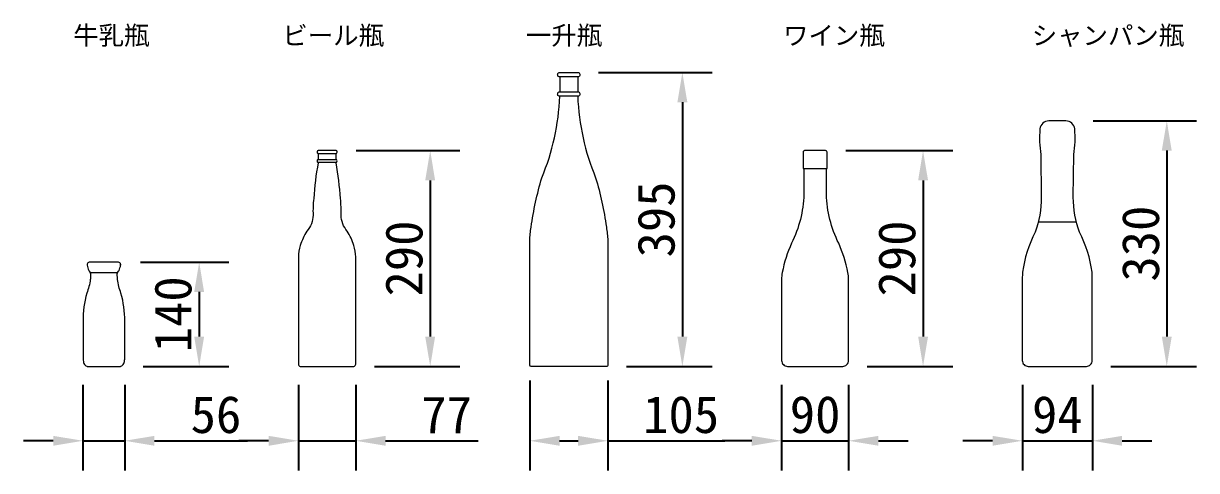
# Model space of a CAD drawing. Header units: millimetres. Extents: x -63086 to 83971, y -129912 to 13382.
# Drawn here: x -53238 to -51663, y -68895 to -68294 of the extents above; entities that cross this region are included whole.
import ezdxf

# ---------------------------------------------------------------- set-up
doc = ezdxf.new("R2010")
doc.units = ezdxf.units.MM
doc.layers.get('0').update_dxf_attribs({"lineweight": 0})
doc.layers.add('展開建具用', color=250, linetype='Continuous', lineweight=9)
doc.styles.get("Standard").update_dxf_attribs({"font": 'MS Mincho.ttf'})
doc.dimstyles.new('CAD素材.com_家具家電', dxfattribs={"dimtxt": 50, "dimasz": 40, "dimexe": 40, "dimexo": 25, "dimgap": 10, "dimtad": 1, "dimdec": 3, "dimtxsty": 'Standard', "dimcen": 2.5, "dimadec": 0, "dimazin": 0, "dimtfac": 1, "dimtdec": 3, "dimtmove": 0, "dimatfit": 3, "dimfxl": 1, "dimarcsym": 0})

# ---------------------------------------------------------------- blocks, each defined once
blk = doc.blocks.new('*D918')
at = {"layer": 'Defpoints', "color": 0, "ltscale": 10, "transparency": 16777216}
for p in [(-52490.8, -68359.8), (-52453.2, -68754.8), (-52353.2, -68754.8)]:
    blk.add_point(p, dxfattribs=at)
at = {"layer": '展開建具用', "color": 0, "lineweight": -2, "ltscale": 10, "transparency": 16777216}
for p, q in [((-52465.8, -68359.8), (-52313.2, -68359.8)), ((-52353.2, -68399.8), (-52353.2, -68714.8)), ((-52428.2, -68754.8), (-52313.2, -68754.8))]:
    blk.add_line(p, q, dxfattribs=at)
at = {"layer": '展開建具用', "color": 0, "ltscale": 10, "transparency": 16777216}
for points in [[(-52359.9, -68399.8), (-52346.5, -68399.8), (-52353.2, -68359.8)], [(-52359.9, -68714.8), (-52346.5, -68714.8), (-52353.2, -68754.8)]]:
    blk.add_solid(points, dxfattribs=at)
at = {"layer": '展開建具用', "color": 0, "ltscale": 10, "transparency": 16777216, "insert": (-52388.2, -68557.3), "char_height": 50, "attachment_point": 5, "rotation": 90}
blk.add_mtext('395', dxfattribs=at)
blk = doc.blocks.new('*D919')
at = {"layer": 'Defpoints', "color": 0, "ltscale": 10, "transparency": 16777216}
for p in [(-52816.2, -68464.8), (-52791.9, -68754.8), (-52691.9, -68754.8)]:
    blk.add_point(p, dxfattribs=at)
at = {"layer": '展開建具用', "color": 0, "lineweight": -2, "ltscale": 10, "transparency": 16777216}
for p, q in [((-52791.2, -68464.8), (-52651.9, -68464.8)), ((-52691.9, -68504.8), (-52691.9, -68714.8)), ((-52766.9, -68754.8), (-52651.9, -68754.8))]:
    blk.add_line(p, q, dxfattribs=at)
at = {"layer": '展開建具用', "color": 0, "ltscale": 10, "transparency": 16777216}
for points in [[(-52698.6, -68504.8), (-52685.3, -68504.8), (-52691.9, -68464.8)], [(-52698.6, -68714.8), (-52685.3, -68714.8), (-52691.9, -68754.8)]]:
    blk.add_solid(points, dxfattribs=at)
at = {"layer": '展開建具用', "color": 0, "ltscale": 10, "transparency": 16777216, "insert": (-52726.9, -68609.8), "char_height": 50, "attachment_point": 5, "rotation": 90}
blk.add_mtext('290', dxfattribs=at)
blk = doc.blocks.new('*D920')
at = {"layer": 'Defpoints', "color": 0, "ltscale": 10, "transparency": 16777216}
for p in [(-52868.9, -68754.8), (-52791.9, -68754.8), (-52791.9, -68854.8)]:
    blk.add_point(p, dxfattribs=at)
at = {"layer": '展開建具用', "color": 0, "lineweight": -2, "ltscale": 10, "transparency": 16777216}
for p, q in [((-52868.9, -68779.8), (-52868.9, -68894.8)), ((-52791.9, -68779.8), (-52791.9, -68894.8)), ((-52908.9, -68854.8), (-52948.9, -68854.8)), ((-52868.9, -68854.8), (-52791.9, -68854.8)), ((-52751.9, -68854.8), (-52627.6, -68854.8))]:
    blk.add_line(p, q, dxfattribs=at)
at = {"layer": '展開建具用', "color": 0, "ltscale": 10, "transparency": 16777216}
for points in [[(-52908.9, -68848.2), (-52908.9, -68861.5), (-52868.9, -68854.8)], [(-52751.9, -68848.2), (-52751.9, -68861.5), (-52791.9, -68854.8)]]:
    blk.add_solid(points, dxfattribs=at)
at = {"layer": '展開建具用', "color": 0, "ltscale": 10, "transparency": 16777216, "insert": (-52669.8, -68819.8), "char_height": 50, "attachment_point": 5}
blk.add_mtext('77', dxfattribs=at)
blk = doc.blocks.new('*D921')
at = {"layer": 'Defpoints', "color": 0, "ltscale": 10, "transparency": 16777216}
for p in [(-53105.9, -68614.8), (-53102.3, -68754.8), (-53002.2, -68754.8)]:
    blk.add_point(p, dxfattribs=at)
at = {"layer": '展開建具用', "color": 0, "lineweight": -2, "ltscale": 10, "transparency": 16777216}
for p, q in [((-53080.9, -68614.8), (-52962.2, -68614.8)), ((-53002.2, -68654.8), (-53002.2, -68714.8)), ((-53077.3, -68754.8), (-52962.2, -68754.8))]:
    blk.add_line(p, q, dxfattribs=at)
at = {"layer": '展開建具用', "color": 0, "ltscale": 10, "transparency": 16777216}
for points in [[(-53008.9, -68654.8), (-52995.6, -68654.8), (-53002.2, -68614.8)], [(-53008.9, -68714.8), (-52995.6, -68714.8), (-53002.2, -68754.8)]]:
    blk.add_solid(points, dxfattribs=at)
at = {"layer": '展開建具用', "color": 0, "ltscale": 10, "transparency": 16777216, "insert": (-53037.2, -68684.8), "char_height": 50, "attachment_point": 5, "rotation": 90}
blk.add_mtext('140', dxfattribs=at)
blk = doc.blocks.new('*D922')
at = {"layer": 'Defpoints', "color": 0, "ltscale": 10, "transparency": 16777216}
for p in [(-53158.3, -68754.8), (-53102.3, -68754.8), (-53102.3, -68854.8)]:
    blk.add_point(p, dxfattribs=at)
at = {"layer": '展開建具用', "color": 0, "lineweight": -2, "ltscale": 10, "transparency": 16777216}
for p, q in [((-53158.3, -68779.8), (-53158.3, -68894.8)), ((-53102.3, -68779.8), (-53102.3, -68894.8)), ((-53198.3, -68854.8), (-53238.3, -68854.8)), ((-53158.3, -68854.8), (-53102.3, -68854.8)), ((-53062.3, -68854.8), (-52937.1, -68854.8))]:
    blk.add_line(p, q, dxfattribs=at)
at = {"layer": '展開建具用', "color": 0, "ltscale": 10, "transparency": 16777216}
for points in [[(-53198.3, -68848.2), (-53198.3, -68861.5), (-53158.3, -68854.8)], [(-53062.3, -68848.2), (-53062.3, -68861.5), (-53102.3, -68854.8)]]:
    blk.add_solid(points, dxfattribs=at)
at = {"layer": '展開建具用', "color": 0, "ltscale": 10, "transparency": 16777216, "insert": (-52979.7, -68819.8), "char_height": 50, "attachment_point": 5}
blk.add_mtext('56', dxfattribs=at)
blk = doc.blocks.new('*D923')
at = {"layer": 'Defpoints', "color": 0, "ltscale": 10, "transparency": 16777216}
for p in [(-52158.8, -68464.8), (-52129.9, -68754.8), (-52029.9, -68754.8)]:
    blk.add_point(p, dxfattribs=at)
at = {"layer": '展開建具用', "color": 0, "lineweight": -2, "ltscale": 10, "transparency": 16777216}
for p, q in [((-52133.8, -68464.8), (-51989.9, -68464.8)), ((-52029.9, -68504.8), (-52029.9, -68714.8)), ((-52104.9, -68754.8), (-51989.9, -68754.8))]:
    blk.add_line(p, q, dxfattribs=at)
at = {"layer": '展開建具用', "color": 0, "ltscale": 10, "transparency": 16777216}
for points in [[(-52036.5, -68504.8), (-52023.2, -68504.8), (-52029.9, -68464.8)], [(-52036.5, -68714.8), (-52023.2, -68714.8), (-52029.9, -68754.8)]]:
    blk.add_solid(points, dxfattribs=at)
at = {"layer": '展開建具用', "color": 0, "ltscale": 10, "transparency": 16777216, "insert": (-52064.9, -68609.8), "char_height": 50, "attachment_point": 5, "rotation": 90}
blk.add_mtext('290', dxfattribs=at)
blk = doc.blocks.new('*D924')
at = {"layer": 'Defpoints', "color": 0, "ltscale": 10, "transparency": 16777216}
for p in [(-52219.9, -68754.8), (-52129.9, -68754.8), (-52129.9, -68854.8)]:
    blk.add_point(p, dxfattribs=at)
at = {"layer": '展開建具用', "color": 0, "lineweight": -2, "ltscale": 10, "transparency": 16777216}
for p, q in [((-52219.9, -68779.8), (-52219.9, -68894.8)), ((-52129.9, -68779.8), (-52129.9, -68894.8)), ((-52259.9, -68854.8), (-52299.9, -68854.8)), ((-52219.9, -68854.8), (-52129.9, -68854.8)), ((-52089.9, -68854.8), (-52049.9, -68854.8))]:
    blk.add_line(p, q, dxfattribs=at)
at = {"layer": '展開建具用', "color": 0, "ltscale": 10, "transparency": 16777216}
for points in [[(-52259.9, -68848.2), (-52259.9, -68861.5), (-52219.9, -68854.8)], [(-52089.9, -68848.2), (-52089.9, -68861.5), (-52129.9, -68854.8)]]:
    blk.add_solid(points, dxfattribs=at)
at = {"layer": '展開建具用', "color": 0, "ltscale": 10, "transparency": 16777216, "insert": (-52174.9, -68819.8), "char_height": 50, "attachment_point": 5}
blk.add_mtext('90', dxfattribs=at)
blk = doc.blocks.new('*D925')
at = {"layer": 'Defpoints', "color": 0, "ltscale": 10, "transparency": 16777216}
for p in [(-51826.2, -68424.8), (-51802.5, -68754.8), (-51702.5, -68754.8)]:
    blk.add_point(p, dxfattribs=at)
at = {"layer": '展開建具用', "color": 0, "lineweight": -2, "ltscale": 10, "transparency": 16777216}
for p, q in [((-51801.2, -68424.8), (-51662.5, -68424.8)), ((-51702.5, -68464.8), (-51702.5, -68714.8)), ((-51777.5, -68754.8), (-51662.5, -68754.8))]:
    blk.add_line(p, q, dxfattribs=at)
at = {"layer": '展開建具用', "color": 0, "ltscale": 10, "transparency": 16777216}
for points in [[(-51709.2, -68464.8), (-51695.9, -68464.8), (-51702.5, -68424.8)], [(-51709.2, -68714.8), (-51695.9, -68714.8), (-51702.5, -68754.8)]]:
    blk.add_solid(points, dxfattribs=at)
at = {"layer": '展開建具用', "color": 0, "ltscale": 10, "transparency": 16777216, "insert": (-51737.5, -68589.8), "char_height": 50, "attachment_point": 5, "rotation": 90}
blk.add_mtext('330', dxfattribs=at)
blk = doc.blocks.new('*D926')
at = {"layer": 'Defpoints', "color": 0, "ltscale": 10, "transparency": 16777216}
for p in [(-51896.5, -68754.8), (-51802.5, -68754.8), (-51802.5, -68854.8)]:
    blk.add_point(p, dxfattribs=at)
at = {"layer": '展開建具用', "color": 0, "lineweight": -2, "ltscale": 10, "transparency": 16777216}
for p, q in [((-51896.5, -68779.8), (-51896.5, -68894.8)), ((-51802.5, -68779.8), (-51802.5, -68894.8)), ((-51936.5, -68854.8), (-51976.5, -68854.8)), ((-51896.5, -68854.8), (-51802.5, -68854.8)), ((-51762.5, -68854.8), (-51722.5, -68854.8))]:
    blk.add_line(p, q, dxfattribs=at)
at = {"layer": '展開建具用', "color": 0, "ltscale": 10, "transparency": 16777216}
for points in [[(-51936.5, -68848.2), (-51936.5, -68861.5), (-51896.5, -68854.8)], [(-51762.5, -68848.2), (-51762.5, -68861.5), (-51802.5, -68854.8)]]:
    blk.add_solid(points, dxfattribs=at)
at = {"layer": '展開建具用', "color": 0, "ltscale": 10, "transparency": 16777216, "insert": (-51849.5, -68819.8), "char_height": 50, "attachment_point": 5}
blk.add_mtext('94', dxfattribs=at)
blk = doc.blocks.new('*D937')
at = {"layer": 'Defpoints', "color": 0, "ltscale": 10, "transparency": 16777216}
for p in [(-52558.2, -68748.7), (-52453.2, -68748.7), (-52453.2, -68854.8)]:
    blk.add_point(p, dxfattribs=at)
at = {"layer": '展開建具用', "color": 0, "lineweight": -2, "ltscale": 10, "transparency": 16777216}
for p, q in [((-52558.2, -68773.7), (-52558.2, -68894.8)), ((-52453.2, -68773.7), (-52453.2, -68894.8)), ((-52518.2, -68854.8), (-52493.2, -68854.8)), ((-52453.2, -68854.8), (-52296.3, -68854.8))]:
    blk.add_line(p, q, dxfattribs=at)
at = {"layer": '展開建具用', "color": 0, "ltscale": 10, "transparency": 16777216}
for points in [[(-52518.2, -68848.2), (-52518.2, -68861.5), (-52558.2, -68854.8)], [(-52493.2, -68848.2), (-52493.2, -68861.5), (-52453.2, -68854.8)]]:
    blk.add_solid(points, dxfattribs=at)
at = {"layer": '展開建具用', "color": 0, "ltscale": 10, "transparency": 16777216, "insert": (-52354.8, -68819.8), "char_height": 50, "attachment_point": 5}
blk.add_mtext('105', dxfattribs=at)
blk = doc.blocks.new('牛乳瓶（CAD素材.com）')
at = {"color": 0, "linetype": 'ByBlock', "lineweight": -2}
blk.add_lwpolyline([(-19.7, 140, 0.334982), (-22.5, 137.4, 0.046132), (-22.5, 137.3), (-22.5, 136, 0.043294), (-22.5, 136, 0.059641), (-20.4, 129, 0.094412), (-18.9, 126.8, -0.202247), (-18, 124.6), (-18.1, 117.6, -0.032246), (-18.2, 116.9, -0.055641), (-23, 98.4, 0.072259), (-28, 60.9), (-28, 9.7, 0.072639), (-26.7, 3.9, 0.215323), (-22.9, 0.1, 0.090739), (-22.2, 0), (22.2, 0, 0.090739), (22.9, 0.1, 0.215323), (26.7, 3.9, 0.072639), (28, 9.7), (28, 60.9, 0.072259), (23, 98.4, -0.055641), (18.2, 116.9, -0.032246), (18.1, 117.6), (18, 124.6, -0.202247), (18.9, 126.8, 0.094412), (20.4, 129, 0.059641), (22.5, 136, 0.043294), (22.5, 136), (22.5, 137.3, 0.040313), (22.5, 137.4, 0.334982), (19.7, 140)], format="xyb", close=True, dxfattribs=at)
for points in [[(-22.5, 137.3), (-22.5, 136)], [(22.5, 137.3), (22.5, 136)], [(-18.3, 126), (18.3, 126)]]:
    blk.add_lwpolyline(points, dxfattribs=at)
blk = doc.blocks.new('ビール瓶（CAD素材.com）')
at = {"color": 0, "linetype": 'ByBlock', "lineweight": -2}
blk.add_lwpolyline([(-36, 0), (36, 0, 0.353262), (38.5, 3), (38.5, 147.1, 0.073117), (36, 162.5, 0.057669), (27.2, 181.7, -0.178634), (18.8, 203.3, 0.037437), (18, 225.6, 0.028194), (12, 273.5, -0.154906), (12, 273.7, -0.207477), (12.5, 274.1, 0.501865), (12.5, 278.1, -0.244329), (12, 278.6), (12, 285.5, -0.367081), (12.5, 286.1, 0.441969), (12.9, 289.7, 0.171866), (12.1, 290), (-12.1, 290, 0.171866), (-12.9, 289.7, 0.441969), (-12.5, 286.1, -0.367081), (-12, 285.5), (-12, 278.6, -0.244329), (-12.5, 278.1, 0.501865), (-12.5, 274.1, -0.207477), (-12, 273.7, -0.154906), (-12, 273.5, 0.028194), (-18, 225.6, 0.037437), (-18.8, 203.3, -0.178634), (-27.2, 181.7, 0.057669), (-36, 162.5, 0.073117), (-38.5, 147.1), (-38.5, 3, 0.353262)], format="xyb", close=True, dxfattribs=at)
blk.add_lwpolyline([(-12, 286.1), (-12.5, 286.1), (-12, 286.1)], close=True, dxfattribs=at)
for points in [[(-12.5, 286.1), (12.5, 286.1)], [(-12.5, 278.1), (12.5, 278.1)], [(12.5, 274.1), (-12.5, 274.1)]]:
    blk.add_lwpolyline(points, dxfattribs=at)
blk = doc.blocks.new('一升瓶（CAD素材.com）')
at = {"color": 0, "linetype": 'ByBlock', "lineweight": -2}
for points in [[(-0.5, 395), (12.5, 395, -0.666667), (12.5, 389), (-13.5, 389, -0.666667), (-13.5, 395), (12.5, 395)], [(11.5, 363, 0.087085), (35.6, 253.5, -0.036819), (50.1, 187.3, -0.009986), (52.1, 169), (52.1, 1.3, -0.342787), (50.9, 0), (-50.9, 0, -0.344857), (-52.9, 1.5), (-52.9, 169, -0.026369), (-51.1, 187.3, -0.036819), (-36.6, 253.5, 0.087085), (-12.5, 363)]]:
    blk.add_lwpolyline(points, format="xyb", dxfattribs=at)
for points in [[(-12.5, 389), (-12.5, 369)], [(11.5, 389), (11.5, 369)]]:
    blk.add_lwpolyline(points, dxfattribs=at)
blk.add_lwpolyline([(12.5, 369, -0.666667), (12.5, 363), (-13.5, 363, -0.666667), (-13.5, 369)], format="xyb", close=True, dxfattribs=at)
blk = doc.blocks.new('ワイン瓶（CAD素材.com）')
at = {"color": 0, "linetype": 'ByBlock', "lineweight": -2}
blk.add_lwpolyline([(-16.1, 266), (16.1, 266), (16.1, 288, 0.414214), (14.1, 290), (-14.1, 290, 0.414214), (-16.1, 288)], format="xyb", close=True, dxfattribs=at)
blk.add_lwpolyline([(-15.1, 266), (-15.1, 231.3, -0.10893), (-31.7, 165.4, 0.057284), (-44.1, 126.3, 0.048338), (-45, 116.7), (-45, 8, 0.414214), (-37, 0), (37, 0, 0.414214), (45, 8), (45, 116.7, 0.048338), (44.1, 126.3, 0.057284), (31.7, 165.4, -0.10893), (15.1, 231.3), (15.1, 266)], format="xyb", dxfattribs=at)
blk = doc.blocks.new('シャンパン瓶（CAD素材.com）')
at = {"color": 0, "linetype": 'ByBlock', "lineweight": -2}
blk.add_lwpolyline([(39, 0, 0.414214), (47, 8), (47, 120.5, 0.030987), (46.6, 126.6, 0.090217), (29.8, 180.3, -0.087936), (21.5, 227.3), (22, 284.7, 0.064842), (23.4, 319.1, 0.388639), (11.5, 330), (-11.5, 330, 0.388639), (-23.4, 319.1, 0.064842), (-22, 284.7), (-21.5, 227.3, -0.087936), (-29.8, 180.3, 0.090217), (-46.6, 126.6, 0.030987), (-47, 120.5), (-47, 8, 0.414214), (-39, 0)], format="xyb", close=True, dxfattribs=at)
blk.add_lwpolyline([(-25.5, 194.3), (25.5, 194.3)], dxfattribs=at)

msp = doc.modelspace()

# ---------------------------------------------------------------- block references
at = {"layer": '展開建具用', "ltscale": 10}
for name, p in [('一升瓶（CAD素材.com）', (-52505.305, -68754.8254)), ('シャンパン瓶（CAD素材.com）', (-51849.5443, -68754.8254)), ('ビール瓶（CAD素材.com）', (-52830.4311, -68754.8254)), ('ワイン瓶（CAD素材.com）', (-52174.8713, -68754.8254)), ('牛乳瓶（CAD素材.com）', (-53130.2581, -68754.8254))]:
    msp.add_blockref(name, p, dxfattribs=at)

# ---------------------------------------------------------------- texts
at = {"layer": '展開建具用', "ltscale": 10, "char_height": 25, "attachment_point": 1}
for s, insert in [('牛乳瓶', (-53171.4036, -68297.5269)), ('ビール瓶', (-52890.4471, -68297.5269)), ('一升瓶', (-52563.2817, -68297.5269)), ('ワイン瓶', (-52217.9226, -68297.5269)), ('シャンパン瓶', (-51883.8339, -68297.5269))]:
    msp.add_mtext(s, dxfattribs=dict(at, insert=insert))

# ---------------------------------------------------------------- dimensions: what is measured, and where the dimension line sits
at = {"layer": '展開建具用', "ltscale": 10}
for base, p1, p2, picture, middle in [((-52353.1891, -68754.8254), (-52490.8343, -68359.8254), (-52453.1843, -68754.8254), '*D918', (-52388.1891, -68557.3254)), ((-51702.5443, -68754.8254), (-51826.1946, -68424.8254), (-51802.5443, -68754.8254), '*D925', (-51737.5443, -68589.8254)), ((-52691.9219, -68754.8254), (-52816.1882, -68464.8256), (-52791.9311, -68754.8254), '*D919', (-52726.9219, -68609.8255)), ((-52029.8713, -68754.8254), (-52158.8004, -68464.8254), (-52129.8713, -68754.8254), '*D923', (-52064.8713, -68609.8254)), ((-53002.2489, -68754.8254), (-53105.912, -68614.8254), (-53102.2581, -68754.8254), '*D921', (-53037.2489, -68684.8254))]:
    dim = msp.add_linear_dim(base=base, p1=p1, p2=p2, angle=90, dimstyle='CAD素材.com_家具家電', dxfattribs=at)
    dim.commit()
    dim.dimension.update_dxf_attribs({"geometry": picture, "text_midpoint": middle})
for base, p1, p2, picture, middle in [((-53102.2581, -68854.8254), (-53158.2581, -68754.7575), (-53102.2581, -68754.8254), '*D922', (-52979.6867, -68819.8254)), ((-52791.9311, -68854.8254), (-52868.9311, -68754.8254), (-52791.9311, -68754.8254), '*D920', (-52669.7883, -68819.8254)), ((-52453.1982, -68854.8254), (-52558.1982, -68748.6738), (-52453.1982, -68748.6738), '*D937', (-52354.7697, -68819.8254)), ((-52129.8713, -68854.8254), (-52219.8713, -68754.8254), (-52129.8713, -68754.8254), '*D924', (-52174.8713, -68819.8254)), ((-51802.5443, -68854.8254), (-51896.5443, -68754.8254), (-51802.5443, -68754.8254), '*D926', (-51849.5443, -68819.8254))]:
    dim = msp.add_linear_dim(base=base, p1=p1, p2=p2, dimstyle='CAD素材.com_家具家電', dxfattribs=at)
    dim.commit()
    dim.dimension.update_dxf_attribs({"geometry": picture, "text_midpoint": middle})

doc.saveas('drawing.dxf')
